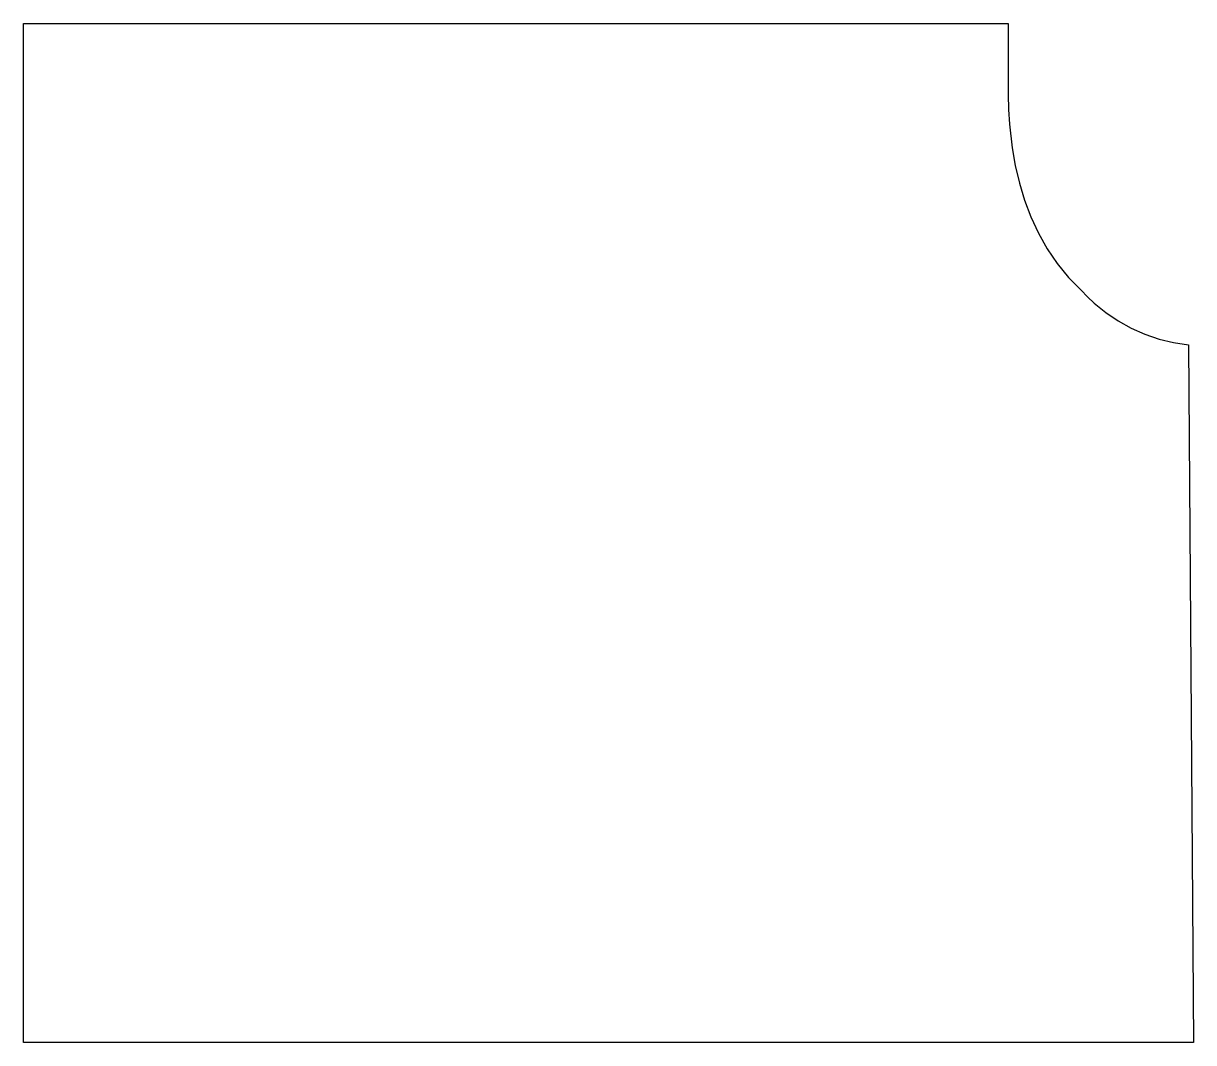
# Model space of a CAD drawing. Header units: millimetres. Extents: x 0 to 123, y 0 to 108.
import ezdxf

# ---------------------------------------------------------------- set-up
doc = ezdxf.new("R2010")
doc.units = ezdxf.units.MM

msp = doc.modelspace()

# ---------------------------------------------------------------- linework, layer by layer
msp.add_lwpolyline([(0, 107.5), (103.88, 107.5), (103.88, 100), (103.91, 98.43), (104.01, 96.86), (104.29, 94.36), (104.63, 92.5), (105.06, 90.66), (105.61, 88.86), (106.28, 87.09), (107.08, 85.38), (108, 83.73), (109.06, 82.17), (110.25, 80.7), (111.57, 79.35), (112.24, 78.66), (112.96, 78), (114.18, 77), (115.49, 76.12), (116.86, 75.35), (118.3, 74.71), (119.8, 74.2), (121.33, 73.83), (122.89, 73.6), (123.44, 0), (0, 0)], close=True)

doc.saveas('drawing.dxf')
